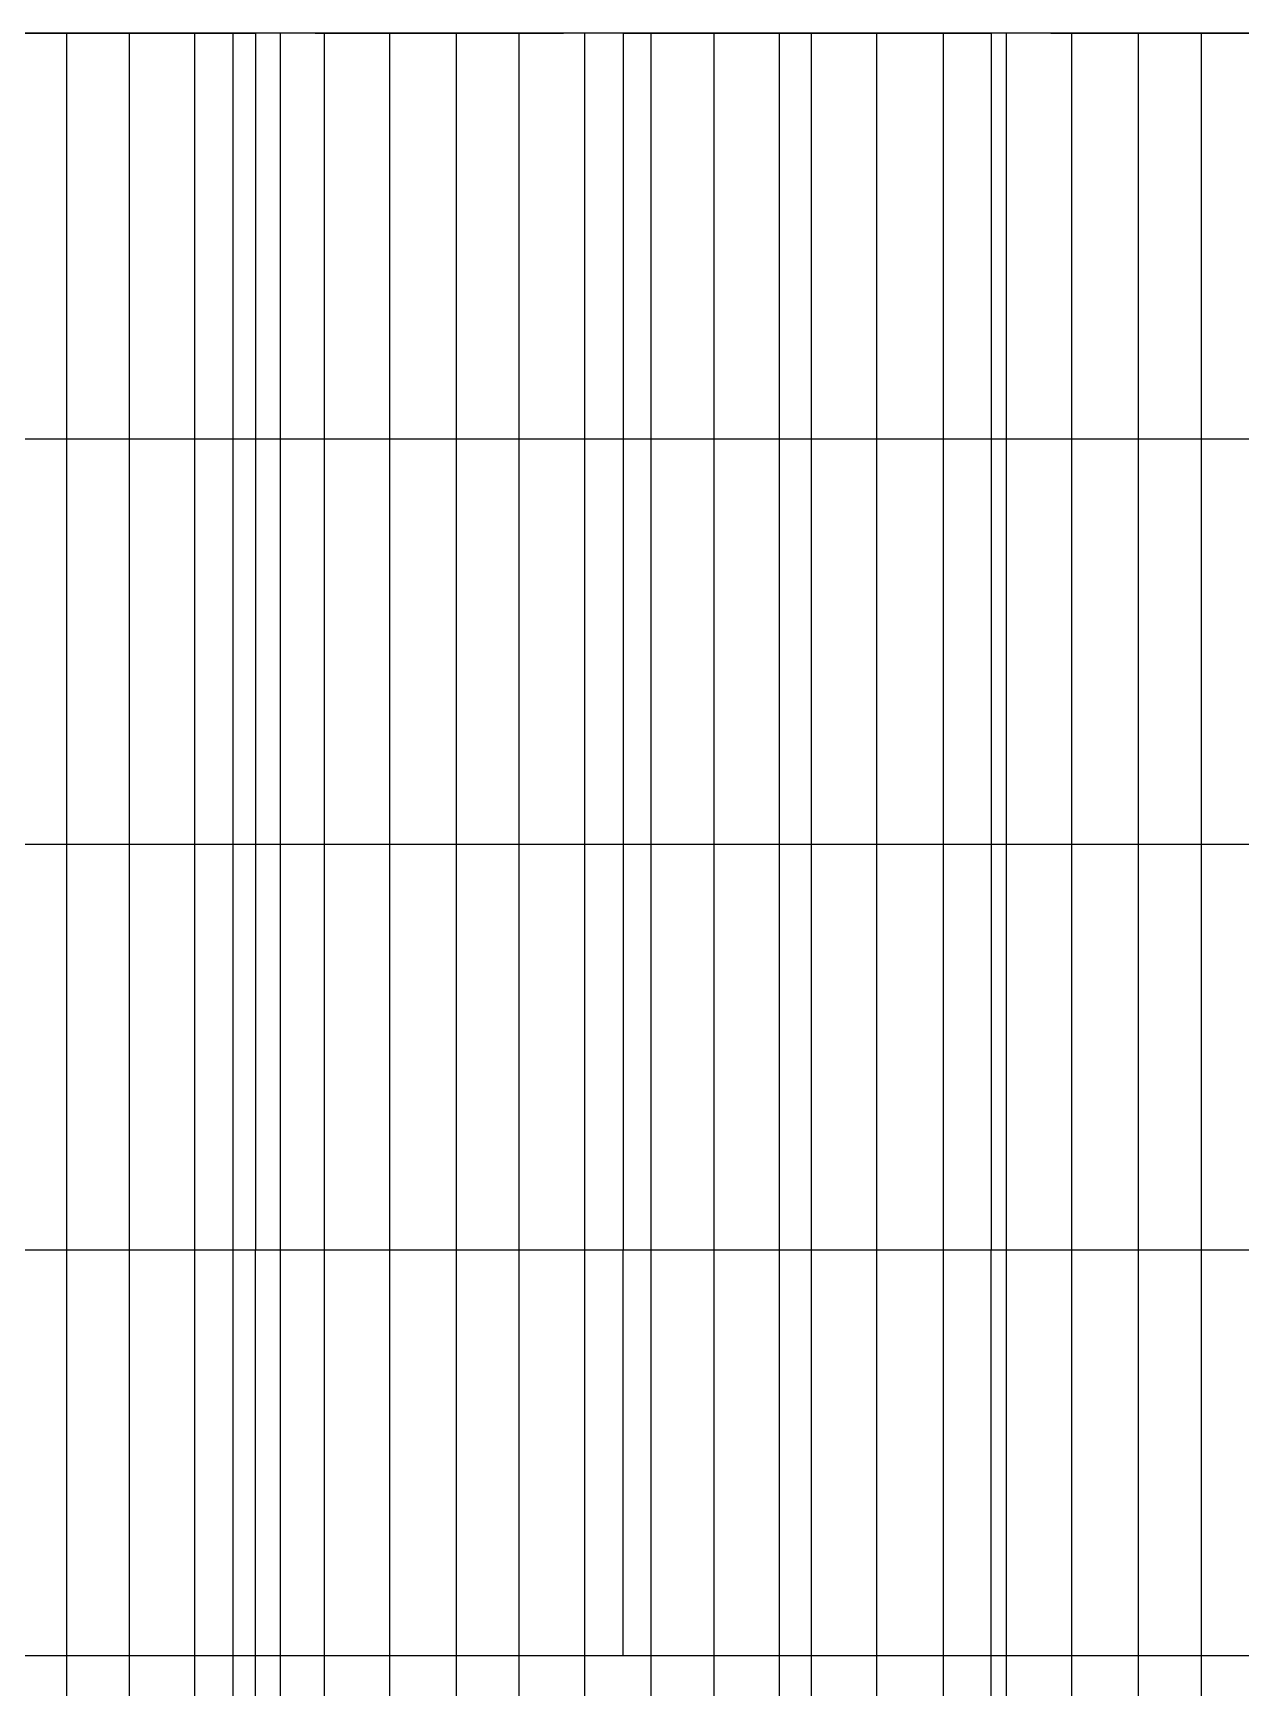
# Model space of a CAD drawing. Extents: x 0 to 304, y 106 to 158.
# Drawn here: x 113.16 to 132.38, y 131.28 to 157.6 of the extents above; entities that cross this region are included whole.
import ezdxf

# ---------------------------------------------------------------- set-up
doc = ezdxf.new("R2010")
doc.units = 0

msp = doc.modelspace()

# ---------------------------------------------------------------- linework, layer by layer
at = {"layer": 'main_merged'}
for p, q in [((117.65, 157.6, 4.8), (121.6, 157.6, 4.8)), ((117.65, 157.6, 9.6), (121.6, 157.6, 9.6)), ((117.65, 157.6, 14.4), (121.6, 157.6, 14.4)), ((129.35, 157.6, 4.8), (133.3, 157.6, 4.8)), ((129.35, 157.6, 9.6), (133.3, 157.6, 9.6)), ((129.35, 157.6, 14.4), (133.3, 157.6, 14.4)), ((111.75, 151.15, 4.8), (115.8, 151.15, 4.8)), ((111.75, 151.15, 9.6), (115.8, 151.15, 9.6)), ((111.75, 151.15, 14.4), (115.8, 151.15, 14.4)), ((123.45, 151.15, 4.8), (127.5, 151.15, 4.8)), ((123.45, 151.15, 9.6), (127.5, 151.15, 9.6)), ((123.45, 151.15, 14.4), (127.5, 151.15, 14.4)), ((111.75, 144.7, 4.8), (115.8, 144.7, 4.8)), ((111.75, 144.7, 9.6), (115.8, 144.7, 9.6)), ((111.75, 144.7, 14.4), (115.8, 144.7, 14.4)), ((123.45, 144.7, 4.8), (127.5, 144.7, 4.8)), ((123.45, 144.7, 9.6), (127.5, 144.7, 9.6)), ((123.45, 144.7, 14.4), (127.5, 144.7, 14.4)), ((111.75, 138.25, 4.8), (115.8, 138.25, 4.8)), ((111.75, 138.25, 9.6), (115.8, 138.25, 9.6)), ((111.75, 138.25, 14.4), (115.8, 138.25, 14.4)), ((123.45, 138.25, 4.8), (127.5, 138.25, 4.8)), ((123.45, 138.25, 9.6), (127.5, 138.25, 9.6)), ((123.45, 138.25, 14.4), (127.5, 138.25, 14.4)), ((111.75, 131.8, 4.8), (115.8, 131.8, 4.8)), ((111.75, 131.8, 9.6), (115.8, 131.8, 9.6)), ((111.75, 131.8, 14.4), (115.8, 131.8, 14.4)), ((123.45, 131.8, 4.8), (127.5, 131.8, 4.8)), ((123.45, 131.8, 9.6), (127.5, 131.8, 9.6)), ((123.45, 131.8, 14.4), (127.5, 131.8, 14.4))]:
    msp.add_line(p, q, dxfattribs=at)
at = {"layer": 'main_splited'}
for p, q in [((110.85, 157.6, 4.8), (116.7, 157.6, 4.8)), ((110.85, 157.6, 9.6), (116.7, 157.6, 9.6)), ((110.85, 157.6, 14.4), (116.7, 157.6, 14.4)), ((117.65, 157.6, 4.8), (116.7, 157.6, 4.8)), ((117.65, 157.6, 9.6), (116.7, 157.6, 9.6)), ((117.65, 157.6, 14.4), (116.7, 157.6, 14.4)), ((122.55, 157.6, 4.8), (121.6, 157.6, 4.8)), ((122.55, 157.6, 9.6), (121.6, 157.6, 9.6)), ((122.55, 157.6, 14.4), (121.6, 157.6, 14.4)), ((122.55, 157.6, 4.8), (128.4, 157.6, 4.8)), ((122.55, 157.6, 9.6), (128.4, 157.6, 9.6)), ((122.55, 157.6, 14.4), (128.4, 157.6, 14.4)), ((129.35, 157.6, 4.8), (128.4, 157.6, 4.8)), ((129.35, 157.6, 9.6), (128.4, 157.6, 9.6)), ((129.35, 157.6, 14.4), (128.4, 157.6, 14.4)), ((115.8, 151.15, 4.8), (116.7, 151.15, 4.8)), ((115.8, 151.15, 9.6), (116.7, 151.15, 9.6)), ((115.8, 151.15, 14.4), (116.7, 151.15, 14.4)), ((116.7, 151.15, 4.8), (122.55, 151.15, 4.8)), ((116.7, 151.15, 9.6), (122.55, 151.15, 9.6)), ((116.7, 151.15, 14.4), (122.55, 151.15, 14.4)), ((122.55, 151.15, 4.8), (123.45, 151.15, 4.8)), ((122.55, 151.15, 9.6), (123.45, 151.15, 9.6)), ((122.55, 151.15, 14.4), (123.45, 151.15, 14.4)), ((127.5, 151.15, 4.8), (128.4, 151.15, 4.8)), ((127.5, 151.15, 9.6), (128.4, 151.15, 9.6)), ((127.5, 151.15, 14.4), (128.4, 151.15, 14.4)), ((128.4, 151.15, 4.8), (134.25, 151.15, 4.8)), ((128.4, 151.15, 9.6), (134.25, 151.15, 9.6)), ((128.4, 151.15, 14.4), (134.25, 151.15, 14.4)), ((115.8, 144.7, 4.8), (116.7, 144.7, 4.8)), ((115.8, 144.7, 9.6), (116.7, 144.7, 9.6)), ((115.8, 144.7, 14.4), (116.7, 144.7, 14.4)), ((116.7, 144.7, 4.8), (122.55, 144.7, 4.8)), ((116.7, 144.7, 9.6), (122.55, 144.7, 9.6)), ((116.7, 144.7, 14.4), (122.55, 144.7, 14.4)), ((122.55, 144.7, 4.8), (123.45, 144.7, 4.8)), ((122.55, 144.7, 9.6), (123.45, 144.7, 9.6)), ((122.55, 144.7, 14.4), (123.45, 144.7, 14.4)), ((127.5, 144.7, 4.8), (128.4, 144.7, 4.8)), ((127.5, 144.7, 9.6), (128.4, 144.7, 9.6)), ((127.5, 144.7, 14.4), (128.4, 144.7, 14.4)), ((128.4, 144.7, 4.8), (134.25, 144.7, 4.8)), ((128.4, 144.7, 9.6), (134.25, 144.7, 9.6)), ((128.4, 144.7, 14.4), (134.25, 144.7, 14.4)), ((115.8, 138.25, 4.8), (116.7, 138.25, 4.8)), ((115.8, 138.25, 9.6), (116.7, 138.25, 9.6)), ((115.8, 138.25, 14.4), (116.7, 138.25, 14.4)), ((116.7, 138.25, 4.8), (122.55, 138.25, 4.8)), ((116.7, 138.25, 9.6), (122.55, 138.25, 9.6)), ((116.7, 138.25, 14.4), (122.55, 138.25, 14.4)), ((122.55, 138.25, 4.8), (123.45, 138.25, 4.8)), ((122.55, 138.25, 9.6), (123.45, 138.25, 9.6)), ((122.55, 138.25, 14.4), (123.45, 138.25, 14.4)), ((127.5, 138.25, 4.8), (128.4, 138.25, 4.8)), ((127.5, 138.25, 9.6), (128.4, 138.25, 9.6)), ((127.5, 138.25, 14.4), (128.4, 138.25, 14.4)), ((128.4, 138.25, 4.8), (134.25, 138.25, 4.8)), ((128.4, 138.25, 9.6), (134.25, 138.25, 9.6)), ((128.4, 138.25, 14.4), (134.25, 138.25, 14.4)), ((115.8, 131.8, 4.8), (116.7, 131.8, 4.8)), ((115.8, 131.8, 9.6), (116.7, 131.8, 9.6)), ((115.8, 131.8, 14.4), (116.7, 131.8, 14.4)), ((116.7, 131.8, 4.8), (122.55, 131.8, 4.8)), ((116.7, 131.8, 9.6), (122.55, 131.8, 9.6)), ((116.7, 131.8, 14.4), (122.55, 131.8, 14.4)), ((122.55, 131.8, 4.8), (123.45, 131.8, 4.8)), ((122.55, 131.8, 9.6), (123.45, 131.8, 9.6)), ((122.55, 131.8, 14.4), (123.45, 131.8, 14.4)), ((127.5, 131.8, 4.8), (128.4, 131.8, 4.8)), ((127.5, 131.8, 9.6), (128.4, 131.8, 9.6)), ((127.5, 131.8, 14.4), (128.4, 131.8, 14.4)), ((128.4, 131.8, 4.8), (134.25, 131.8, 4.8)), ((128.4, 131.8, 9.6), (134.25, 131.8, 9.6)), ((128.4, 131.8, 14.4), (134.25, 131.8, 14.4))]:
    msp.add_line(p, q, dxfattribs=at)
at = {"layer": 'RRO 200x300x6'}
for p, q in [((116.7, 157.6), (116.7, 157.6, 4.8)), ((116.7, 157.6, 4.8), (116.7, 157.6, 9.6)), ((116.7, 157.6, 9.6), (116.7, 157.6, 14.4)), ((122.55, 157.6), (122.55, 157.6, 4.8)), ((122.55, 157.6, 4.8), (122.55, 157.6, 9.6)), ((122.55, 157.6, 9.6), (122.55, 157.6, 14.4)), ((128.4, 157.6), (128.4, 157.6, 4.8)), ((128.4, 157.6, 4.8), (128.4, 157.6, 9.6)), ((128.4, 157.6, 9.6), (128.4, 157.6, 14.4)), ((116.7, 151.15), (116.7, 151.15, 4.8)), ((116.7, 151.15, 4.8), (116.7, 151.15, 9.6)), ((116.7, 151.15, 9.6), (116.7, 151.15, 14.4)), ((122.55, 151.15), (122.55, 151.15, 4.8)), ((122.55, 151.15, 4.8), (122.55, 151.15, 9.6)), ((122.55, 151.15, 9.6), (122.55, 151.15, 14.4)), ((128.4, 151.15), (128.4, 151.15, 4.8)), ((128.4, 151.15, 4.8), (128.4, 151.15, 9.6)), ((128.4, 151.15, 9.6), (128.4, 151.15, 14.4)), ((116.7, 144.7), (116.7, 144.7, 4.8)), ((116.7, 144.7, 4.8), (116.7, 144.7, 9.6)), ((116.7, 144.7, 9.6), (116.7, 144.7, 14.4)), ((122.55, 144.7), (122.55, 144.7, 4.8)), ((122.55, 144.7, 4.8), (122.55, 144.7, 9.6)), ((122.55, 144.7, 9.6), (122.55, 144.7, 14.4)), ((128.4, 144.7), (128.4, 144.7, 4.8)), ((128.4, 144.7, 4.8), (128.4, 144.7, 9.6)), ((128.4, 144.7, 9.6), (128.4, 144.7, 14.4)), ((116.7, 138.25), (116.7, 138.25, 4.8)), ((116.7, 138.25, 4.8), (116.7, 138.25, 9.6)), ((116.7, 138.25, 9.6), (116.7, 138.25, 14.4)), ((122.55, 138.25), (122.55, 138.25, 4.8)), ((122.55, 138.25, 4.8), (122.55, 138.25, 9.6)), ((122.55, 138.25, 9.6), (122.55, 138.25, 14.4)), ((128.4, 138.25), (128.4, 138.25, 4.8)), ((128.4, 138.25, 4.8), (128.4, 138.25, 9.6)), ((128.4, 138.25, 9.6), (128.4, 138.25, 14.4)), ((116.7, 131.8), (116.7, 131.8, 4.8)), ((116.7, 131.8, 4.8), (116.7, 131.8, 9.6)), ((116.7, 131.8, 9.6), (116.7, 131.8, 14.4)), ((122.55, 131.8), (122.55, 131.8, 4.8)), ((122.55, 131.8, 4.8), (122.55, 131.8, 9.6)), ((122.55, 131.8, 9.6), (122.55, 131.8, 14.4)), ((128.4, 131.8), (128.4, 131.8, 4.8)), ((128.4, 131.8, 4.8), (128.4, 131.8, 9.6)), ((128.4, 131.8, 9.6), (128.4, 131.8, 14.4))]:
    msp.add_line(p, q, dxfattribs=at)
at = {"layer": 'secondary'}
for p, q in [((113.69, 157.6, 4.8), (113.69, 151.15, 4.8)), ((113.69, 157.6, 9.6), (113.69, 151.15, 9.6)), ((113.69, 157.6, 14.4), (113.69, 151.15, 14.4)), ((114.69, 157.6, 4.8), (114.69, 151.15, 4.8)), ((114.69, 157.6, 9.6), (114.69, 151.15, 9.6)), ((114.69, 157.6, 14.4), (114.69, 151.15, 14.4)), ((115.73, 157.6, 4.8), (115.73, 151.15, 4.8)), ((115.73, 157.6, 9.6), (115.73, 151.15, 9.6)), ((115.73, 157.6, 14.4), (115.73, 151.15, 14.4)), ((116.34, 157.6, 4.8), (116.34, 151.15, 4.8)), ((116.34, 157.6, 9.6), (116.34, 151.15, 9.6)), ((116.34, 157.6, 14.4), (116.34, 151.15, 14.4)), ((117.09, 157.6, 4.8), (117.09, 151.15, 4.8)), ((117.09, 157.6, 9.6), (117.09, 151.15, 9.6)), ((117.09, 157.6, 14.4), (117.09, 151.15, 14.4)), ((117.79, 157.6, 4.8), (117.79, 151.15, 4.8)), ((117.79, 157.6, 9.6), (117.79, 151.15, 9.6)), ((117.79, 157.6, 14.4), (117.79, 151.15, 14.4)), ((118.83, 157.6, 4.8), (118.83, 151.15, 4.8)), ((118.83, 157.6, 9.6), (118.83, 151.15, 9.6)), ((118.83, 157.6, 14.4), (118.83, 151.15, 14.4)), ((119.89, 157.6, 4.8), (119.89, 151.15, 4.8)), ((119.89, 157.6, 9.6), (119.89, 151.15, 9.6)), ((119.89, 157.6, 14.4), (119.89, 151.15, 14.4)), ((120.89, 157.6, 4.8), (120.89, 151.15, 4.8)), ((120.89, 157.6, 9.6), (120.89, 151.15, 9.6)), ((120.89, 157.6, 14.4), (120.89, 151.15, 14.4)), ((121.93, 157.6, 4.8), (121.93, 151.15, 4.8)), ((121.93, 157.6, 9.6), (121.93, 151.15, 9.6)), ((121.93, 157.6, 14.4), (121.93, 151.15, 14.4)), ((122.99, 157.6, 4.8), (122.99, 151.15, 4.8)), ((122.99, 157.6, 9.6), (122.99, 151.15, 9.6)), ((122.99, 157.6, 14.4), (122.99, 151.15, 14.4)), ((123.99, 157.6, 4.8), (123.99, 151.15, 4.8)), ((123.99, 157.6, 9.6), (123.99, 151.15, 9.6)), ((123.99, 157.6, 14.4), (123.99, 151.15, 14.4)), ((125.03, 157.6, 4.8), (125.03, 151.15, 4.8)), ((125.03, 157.6, 9.6), (125.03, 151.15, 9.6)), ((125.03, 157.6, 14.4), (125.03, 151.15, 14.4)), ((125.54, 157.6, 4.8), (125.54, 151.15, 4.8)), ((125.54, 157.6, 9.6), (125.54, 151.15, 9.6)), ((125.54, 157.6, 14.4), (125.54, 151.15, 14.4)), ((126.58, 157.6, 4.8), (126.58, 151.15, 4.8)), ((126.58, 157.6, 9.6), (126.58, 151.15, 9.6)), ((126.58, 157.6, 14.4), (126.58, 151.15, 14.4)), ((127.64, 157.6, 4.8), (127.64, 151.15, 4.8)), ((127.64, 157.6, 9.6), (127.64, 151.15, 9.6)), ((127.64, 157.6, 14.4), (127.64, 151.15, 14.4)), ((128.64, 157.6, 4.8), (128.64, 151.15, 4.8)), ((128.64, 157.6, 9.6), (128.64, 151.15, 9.6)), ((128.64, 157.6, 14.4), (128.64, 151.15, 14.4)), ((129.68, 157.6, 4.8), (129.68, 151.15, 4.8)), ((129.68, 157.6, 9.6), (129.68, 151.15, 9.6)), ((129.68, 157.6, 14.4), (129.68, 151.15, 14.4)), ((130.74, 157.6, 4.8), (130.74, 151.15, 4.8)), ((130.74, 157.6, 9.6), (130.74, 151.15, 9.6)), ((130.74, 157.6, 14.4), (130.74, 151.15, 14.4)), ((131.74, 157.6, 4.8), (131.74, 151.15, 4.8)), ((131.74, 157.6, 9.6), (131.74, 151.15, 9.6)), ((131.74, 157.6, 14.4), (131.74, 151.15, 14.4)), ((113.69, 151.15, 4.8), (113.69, 144.7, 4.8)), ((113.69, 151.15, 9.6), (113.69, 144.7, 9.6)), ((113.69, 151.15, 14.4), (113.69, 144.7, 14.4)), ((114.69, 151.15, 4.8), (114.69, 144.7, 4.8)), ((114.69, 151.15, 9.6), (114.69, 144.7, 9.6)), ((114.69, 151.15, 14.4), (114.69, 144.7, 14.4)), ((115.73, 151.15, 4.8), (115.73, 144.7, 4.8)), ((115.73, 151.15, 9.6), (115.73, 144.7, 9.6)), ((115.73, 151.15, 14.4), (115.73, 144.7, 14.4)), ((116.34, 151.15, 4.8), (116.34, 144.7, 4.8)), ((116.34, 151.15, 9.6), (116.34, 144.7, 9.6)), ((116.34, 151.15, 14.4), (116.34, 144.7, 14.4)), ((117.09, 151.15, 4.8), (117.09, 144.7, 4.8)), ((117.09, 151.15, 9.6), (117.09, 144.7, 9.6)), ((117.09, 151.15, 14.4), (117.09, 144.7, 14.4)), ((117.79, 151.15, 4.8), (117.79, 144.7, 4.8)), ((117.79, 151.15, 9.6), (117.79, 144.7, 9.6)), ((117.79, 151.15, 14.4), (117.79, 144.7, 14.4)), ((118.83, 151.15, 4.8), (118.83, 144.7, 4.8)), ((118.83, 151.15, 9.6), (118.83, 144.7, 9.6)), ((118.83, 151.15, 14.4), (118.83, 144.7, 14.4)), ((119.89, 151.15, 4.8), (119.89, 144.7, 4.8)), ((119.89, 151.15, 9.6), (119.89, 144.7, 9.6)), ((119.89, 151.15, 14.4), (119.89, 144.7, 14.4)), ((120.89, 151.15, 4.8), (120.89, 144.7, 4.8)), ((120.89, 151.15, 9.6), (120.89, 144.7, 9.6)), ((120.89, 151.15, 14.4), (120.89, 144.7, 14.4)), ((121.93, 151.15, 4.8), (121.93, 144.7, 4.8)), ((121.93, 151.15, 9.6), (121.93, 144.7, 9.6)), ((121.93, 151.15, 14.4), (121.93, 144.7, 14.4)), ((122.99, 151.15, 4.8), (122.99, 144.7, 4.8)), ((122.99, 151.15, 9.6), (122.99, 144.7, 9.6)), ((122.99, 151.15, 14.4), (122.99, 144.7, 14.4)), ((123.99, 151.15, 4.8), (123.99, 144.7, 4.8)), ((123.99, 151.15, 9.6), (123.99, 144.7, 9.6)), ((123.99, 151.15, 14.4), (123.99, 144.7, 14.4)), ((125.03, 151.15, 4.8), (125.03, 144.7, 4.8)), ((125.03, 151.15, 9.6), (125.03, 144.7, 9.6)), ((125.03, 151.15, 14.4), (125.03, 144.7, 14.4)), ((125.54, 151.15, 4.8), (125.54, 144.7, 4.8)), ((125.54, 151.15, 9.6), (125.54, 144.7, 9.6)), ((125.54, 151.15, 14.4), (125.54, 144.7, 14.4)), ((126.58, 151.15, 4.8), (126.58, 144.7, 4.8)), ((126.58, 151.15, 9.6), (126.58, 144.7, 9.6)), ((126.58, 151.15, 14.4), (126.58, 144.7, 14.4)), ((127.64, 151.15, 4.8), (127.64, 144.7, 4.8)), ((127.64, 151.15, 9.6), (127.64, 144.7, 9.6)), ((127.64, 151.15, 14.4), (127.64, 144.7, 14.4)), ((128.64, 151.15, 4.8), (128.64, 144.7, 4.8)), ((128.64, 151.15, 9.6), (128.64, 144.7, 9.6)), ((128.64, 151.15, 14.4), (128.64, 144.7, 14.4)), ((129.68, 151.15, 4.8), (129.68, 144.7, 4.8)), ((129.68, 151.15, 9.6), (129.68, 144.7, 9.6)), ((129.68, 151.15, 14.4), (129.68, 144.7, 14.4)), ((130.74, 151.15, 4.8), (130.74, 144.7, 4.8)), ((130.74, 151.15, 9.6), (130.74, 144.7, 9.6)), ((130.74, 151.15, 14.4), (130.74, 144.7, 14.4)), ((131.74, 151.15, 4.8), (131.74, 144.7, 4.8)), ((131.74, 151.15, 9.6), (131.74, 144.7, 9.6)), ((131.74, 151.15, 14.4), (131.74, 144.7, 14.4)), ((113.69, 144.7, 4.8), (113.69, 138.25, 4.8)), ((113.69, 144.7, 9.6), (113.69, 138.25, 9.6)), ((113.69, 144.7, 14.4), (113.69, 138.25, 14.4)), ((114.69, 144.7, 4.8), (114.69, 138.25, 4.8)), ((114.69, 144.7, 9.6), (114.69, 138.25, 9.6)), ((114.69, 144.7, 14.4), (114.69, 138.25, 14.4)), ((115.73, 144.7, 4.8), (115.73, 138.25, 4.8)), ((115.73, 144.7, 9.6), (115.73, 138.25, 9.6)), ((115.73, 144.7, 14.4), (115.73, 138.25, 14.4)), ((116.34, 144.7, 4.8), (116.34, 138.25, 4.8)), ((116.34, 144.7, 9.6), (116.34, 138.25, 9.6)), ((116.34, 144.7, 14.4), (116.34, 138.25, 14.4)), ((117.09, 144.7, 4.8), (117.09, 138.25, 4.8)), ((117.09, 144.7, 9.6), (117.09, 138.25, 9.6)), ((117.09, 144.7, 14.4), (117.09, 138.25, 14.4)), ((117.79, 144.7, 4.8), (117.79, 138.25, 4.8)), ((117.79, 144.7, 9.6), (117.79, 138.25, 9.6)), ((117.79, 144.7, 14.4), (117.79, 138.25, 14.4)), ((118.83, 144.7, 4.8), (118.83, 138.25, 4.8)), ((118.83, 144.7, 9.6), (118.83, 138.25, 9.6)), ((118.83, 144.7, 14.4), (118.83, 138.25, 14.4)), ((119.89, 144.7, 4.8), (119.89, 138.25, 4.8)), ((119.89, 144.7, 9.6), (119.89, 138.25, 9.6)), ((119.89, 144.7, 14.4), (119.89, 138.25, 14.4)), ((120.89, 144.7, 4.8), (120.89, 138.25, 4.8)), ((120.89, 144.7, 9.6), (120.89, 138.25, 9.6)), ((120.89, 144.7, 14.4), (120.89, 138.25, 14.4)), ((121.93, 144.7, 4.8), (121.93, 138.25, 4.8)), ((121.93, 144.7, 9.6), (121.93, 138.25, 9.6)), ((121.93, 144.7, 14.4), (121.93, 138.25, 14.4)), ((122.99, 144.7, 4.8), (122.99, 138.25, 4.8)), ((122.99, 144.7, 9.6), (122.99, 138.25, 9.6)), ((122.99, 144.7, 14.4), (122.99, 138.25, 14.4)), ((123.99, 144.7, 4.8), (123.99, 138.25, 4.8)), ((123.99, 144.7, 9.6), (123.99, 138.25, 9.6)), ((123.99, 144.7, 14.4), (123.99, 138.25, 14.4)), ((125.03, 144.7, 4.8), (125.03, 138.25, 4.8)), ((125.03, 144.7, 9.6), (125.03, 138.25, 9.6)), ((125.03, 144.7, 14.4), (125.03, 138.25, 14.4)), ((125.54, 144.7, 4.8), (125.54, 138.25, 4.8)), ((125.54, 144.7, 9.6), (125.54, 138.25, 9.6)), ((125.54, 144.7, 14.4), (125.54, 138.25, 14.4)), ((126.58, 144.7, 4.8), (126.58, 138.25, 4.8)), ((126.58, 144.7, 9.6), (126.58, 138.25, 9.6)), ((126.58, 144.7, 14.4), (126.58, 138.25, 14.4)), ((127.64, 144.7, 4.8), (127.64, 138.25, 4.8)), ((127.64, 144.7, 9.6), (127.64, 138.25, 9.6)), ((127.64, 144.7, 14.4), (127.64, 138.25, 14.4)), ((128.64, 144.7, 4.8), (128.64, 138.25, 4.8)), ((128.64, 144.7, 9.6), (128.64, 138.25, 9.6)), ((128.64, 144.7, 14.4), (128.64, 138.25, 14.4)), ((129.68, 144.7, 4.8), (129.68, 138.25, 4.8)), ((129.68, 144.7, 9.6), (129.68, 138.25, 9.6)), ((129.68, 144.7, 14.4), (129.68, 138.25, 14.4)), ((130.74, 144.7, 4.8), (130.74, 138.25, 4.8)), ((130.74, 144.7, 9.6), (130.74, 138.25, 9.6)), ((130.74, 144.7, 14.4), (130.74, 138.25, 14.4)), ((131.74, 144.7, 4.8), (131.74, 138.25, 4.8)), ((131.74, 144.7, 9.6), (131.74, 138.25, 9.6)), ((131.74, 144.7, 14.4), (131.74, 138.25, 14.4)), ((113.69, 138.25, 4.8), (113.69, 131.8, 4.8)), ((113.69, 138.25, 9.6), (113.69, 131.8, 9.6)), ((113.69, 138.25, 14.4), (113.69, 131.8, 14.4)), ((114.69, 138.25, 4.8), (114.69, 131.8, 4.8)), ((114.69, 138.25, 9.6), (114.69, 131.8, 9.6)), ((114.69, 138.25, 14.4), (114.69, 131.8, 14.4)), ((115.73, 138.25, 4.8), (115.73, 131.8, 4.8)), ((115.73, 138.25, 9.6), (115.73, 131.8, 9.6)), ((115.73, 138.25, 14.4), (115.73, 131.8, 14.4)), ((116.34, 138.25, 4.8), (116.34, 131.8, 4.8)), ((116.34, 138.25, 9.6), (116.34, 131.8, 9.6)), ((116.34, 138.25, 14.4), (116.34, 131.8, 14.4)), ((117.09, 138.25, 4.8), (117.09, 131.8, 4.8)), ((117.09, 138.25, 9.6), (117.09, 131.8, 9.6)), ((117.09, 138.25, 14.4), (117.09, 131.8, 14.4)), ((117.79, 138.25, 4.8), (117.79, 131.8, 4.8)), ((117.79, 138.25, 9.6), (117.79, 131.8, 9.6)), ((117.79, 138.25, 14.4), (117.79, 131.8, 14.4)), ((118.83, 138.25, 4.8), (118.83, 131.8, 4.8)), ((118.83, 138.25, 9.6), (118.83, 131.8, 9.6)), ((118.83, 138.25, 14.4), (118.83, 131.8, 14.4)), ((119.89, 138.25, 4.8), (119.89, 131.8, 4.8)), ((119.89, 138.25, 9.6), (119.89, 131.8, 9.6)), ((119.89, 138.25, 14.4), (119.89, 131.8, 14.4)), ((120.89, 138.25, 4.8), (120.89, 131.8, 4.8)), ((120.89, 138.25, 9.6), (120.89, 131.8, 9.6)), ((120.89, 138.25, 14.4), (120.89, 131.8, 14.4)), ((121.93, 138.25, 4.8), (121.93, 131.8, 4.8)), ((121.93, 138.25, 9.6), (121.93, 131.8, 9.6)), ((121.93, 138.25, 14.4), (121.93, 131.8, 14.4)), ((122.99, 138.25, 4.8), (122.99, 131.8, 4.8)), ((122.99, 138.25, 9.6), (122.99, 131.8, 9.6)), ((122.99, 138.25, 14.4), (122.99, 131.8, 14.4)), ((123.99, 138.25, 4.8), (123.99, 131.8, 4.8)), ((123.99, 138.25, 9.6), (123.99, 131.8, 9.6)), ((123.99, 138.25, 14.4), (123.99, 131.8, 14.4)), ((125.03, 138.25, 4.8), (125.03, 131.8, 4.8)), ((125.03, 138.25, 9.6), (125.03, 131.8, 9.6)), ((125.03, 138.25, 14.4), (125.03, 131.8, 14.4)), ((125.54, 138.25, 4.8), (125.54, 131.8, 4.8)), ((125.54, 138.25, 9.6), (125.54, 131.8, 9.6)), ((125.54, 138.25, 14.4), (125.54, 131.8, 14.4)), ((126.58, 138.25, 4.8), (126.58, 131.8, 4.8)), ((126.58, 138.25, 9.6), (126.58, 131.8, 9.6)), ((126.58, 138.25, 14.4), (126.58, 131.8, 14.4)), ((127.64, 138.25, 4.8), (127.64, 131.8, 4.8)), ((127.64, 138.25, 9.6), (127.64, 131.8, 9.6)), ((127.64, 138.25, 14.4), (127.64, 131.8, 14.4)), ((128.64, 138.25, 4.8), (128.64, 131.8, 4.8)), ((128.64, 138.25, 9.6), (128.64, 131.8, 9.6)), ((128.64, 138.25, 14.4), (128.64, 131.8, 14.4)), ((129.68, 138.25, 4.8), (129.68, 131.8, 4.8)), ((129.68, 138.25, 9.6), (129.68, 131.8, 9.6)), ((129.68, 138.25, 14.4), (129.68, 131.8, 14.4)), ((130.74, 138.25, 4.8), (130.74, 131.8, 4.8)), ((130.74, 138.25, 9.6), (130.74, 131.8, 9.6)), ((130.74, 138.25, 14.4), (130.74, 131.8, 14.4)), ((131.74, 138.25, 4.8), (131.74, 131.8, 4.8)), ((131.74, 138.25, 9.6), (131.74, 131.8, 9.6)), ((131.74, 138.25, 14.4), (131.74, 131.8, 14.4)), ((113.69, 131.8, 4.8), (113.69, 125.35, 4.8)), ((113.69, 131.8, 9.6), (113.69, 125.35, 9.6)), ((113.69, 131.8, 14.4), (113.69, 125.35, 14.4)), ((114.69, 131.8, 4.8), (114.69, 125.35, 4.8)), ((114.69, 131.8, 9.6), (114.69, 125.35, 9.6)), ((114.69, 131.8, 14.4), (114.69, 125.35, 14.4)), ((115.73, 131.8, 4.8), (115.73, 125.35, 4.8)), ((115.73, 131.8, 9.6), (115.73, 125.35, 9.6)), ((115.73, 131.8, 14.4), (115.73, 125.35, 14.4)), ((116.34, 131.8, 4.8), (116.34, 125.35, 4.8)), ((116.34, 131.8, 9.6), (116.34, 125.35, 9.6)), ((116.34, 131.8, 14.4), (116.34, 125.35, 14.4)), ((117.09, 131.8, 4.8), (117.09, 125.35, 4.8)), ((117.09, 131.8, 9.6), (117.09, 125.35, 9.6)), ((117.09, 131.8, 14.4), (117.09, 125.35, 14.4)), ((117.79, 131.8, 4.8), (117.79, 125.35, 4.8)), ((117.79, 131.8, 9.6), (117.79, 125.35, 9.6)), ((117.79, 131.8, 14.4), (117.79, 125.35, 14.4)), ((118.83, 131.8, 4.8), (118.83, 125.35, 4.8)), ((118.83, 131.8, 9.6), (118.83, 125.35, 9.6)), ((118.83, 131.8, 14.4), (118.83, 125.35, 14.4)), ((119.89, 131.8, 4.8), (119.89, 125.35, 4.8)), ((119.89, 131.8, 9.6), (119.89, 125.35, 9.6)), ((119.89, 131.8, 14.4), (119.89, 125.35, 14.4)), ((120.89, 131.8, 4.8), (120.89, 125.35, 4.8)), ((120.89, 131.8, 9.6), (120.89, 125.35, 9.6)), ((120.89, 131.8, 14.4), (120.89, 125.35, 14.4)), ((121.93, 131.8, 4.8), (121.93, 125.35, 4.8)), ((121.93, 131.8, 9.6), (121.93, 125.35, 9.6)), ((121.93, 131.8, 14.4), (121.93, 125.35, 14.4)), ((122.99, 131.8, 4.8), (122.99, 125.35, 4.8)), ((122.99, 131.8, 9.6), (122.99, 125.35, 9.6)), ((122.99, 131.8, 14.4), (122.99, 125.35, 14.4)), ((123.99, 131.8, 4.8), (123.99, 125.35, 4.8)), ((123.99, 131.8, 9.6), (123.99, 125.35, 9.6)), ((123.99, 131.8, 14.4), (123.99, 125.35, 14.4)), ((125.03, 131.8, 4.8), (125.03, 125.35, 4.8)), ((125.03, 131.8, 9.6), (125.03, 125.35, 9.6)), ((125.03, 131.8, 14.4), (125.03, 125.35, 14.4)), ((125.54, 131.8, 4.8), (125.54, 125.35, 4.8)), ((125.54, 131.8, 9.6), (125.54, 125.35, 9.6)), ((125.54, 131.8, 14.4), (125.54, 125.35, 14.4)), ((126.58, 131.8, 4.8), (126.58, 125.35, 4.8)), ((126.58, 131.8, 9.6), (126.58, 125.35, 9.6)), ((126.58, 131.8, 14.4), (126.58, 125.35, 14.4)), ((127.64, 131.8, 4.8), (127.64, 125.35, 4.8)), ((127.64, 131.8, 9.6), (127.64, 125.35, 9.6)), ((127.64, 131.8, 14.4), (127.64, 125.35, 14.4)), ((128.64, 131.8, 4.8), (128.64, 125.35, 4.8)), ((128.64, 131.8, 9.6), (128.64, 125.35, 9.6)), ((128.64, 131.8, 14.4), (128.64, 125.35, 14.4)), ((129.68, 131.8, 4.8), (129.68, 125.35, 4.8)), ((129.68, 131.8, 9.6), (129.68, 125.35, 9.6)), ((129.68, 131.8, 14.4), (129.68, 125.35, 14.4)), ((130.74, 131.8, 4.8), (130.74, 125.35, 4.8)), ((130.74, 131.8, 9.6), (130.74, 125.35, 9.6)), ((130.74, 131.8, 14.4), (130.74, 125.35, 14.4)), ((131.74, 131.8, 4.8), (131.74, 125.35, 4.8)), ((131.74, 131.8, 9.6), (131.74, 125.35, 9.6)), ((131.74, 131.8, 14.4), (131.74, 125.35, 14.4))]:
    msp.add_line(p, q, dxfattribs=at)
at = {"layer": 'shell'}
for points in [[(0.15, 106, 4.8), (303.525, 106, 4.8), (303.525, 157.6, 4.8), (0.15, 157.6, 4.8)], [(0.15, 106, 9.6), (303.525, 106, 9.6), (303.525, 157.6, 9.6), (0.15, 157.6, 9.6)], [(0.15, 106, 14.4), (303.525, 106, 14.4), (303.525, 157.6, 14.4), (0.15, 157.6, 14.4)]]:
    msp.add_3dface(points, dxfattribs=at)
at = {"layer": 'stabilization'}
for p, q in [((116.7, 157.6, 4.8), (116.7, 151.15, 4.8)), ((116.7, 157.6, 9.6), (116.7, 151.15, 9.6)), ((116.7, 157.6, 14.4), (116.7, 151.15, 14.4)), ((122.55, 157.6, 4.8), (122.55, 151.15, 4.8)), ((122.55, 157.6, 9.6), (122.55, 151.15, 9.6)), ((122.55, 157.6, 14.4), (122.55, 151.15, 14.4)), ((128.4, 157.6, 4.8), (128.4, 151.15, 4.8)), ((128.4, 157.6, 9.6), (128.4, 151.15, 9.6)), ((128.4, 157.6, 14.4), (128.4, 151.15, 14.4)), ((116.7, 151.15, 4.8), (116.7, 144.7, 4.8)), ((116.7, 151.15, 9.6), (116.7, 144.7, 9.6)), ((116.7, 151.15, 14.4), (116.7, 144.7, 14.4)), ((122.55, 151.15, 4.8), (122.55, 144.7, 4.8)), ((122.55, 151.15, 9.6), (122.55, 144.7, 9.6)), ((122.55, 151.15, 14.4), (122.55, 144.7, 14.4)), ((128.4, 151.15, 4.8), (128.4, 144.7, 4.8)), ((128.4, 151.15, 9.6), (128.4, 144.7, 9.6)), ((128.4, 151.15, 14.4), (128.4, 144.7, 14.4)), ((116.7, 144.7, 4.8), (116.7, 138.25, 4.8)), ((116.7, 144.7, 9.6), (116.7, 138.25, 9.6)), ((116.7, 144.7, 14.4), (116.7, 138.25, 14.4)), ((122.55, 144.7, 4.8), (122.55, 138.25, 4.8)), ((122.55, 144.7, 9.6), (122.55, 138.25, 9.6)), ((122.55, 144.7, 14.4), (122.55, 138.25, 14.4)), ((128.4, 144.7, 4.8), (128.4, 138.25, 4.8)), ((128.4, 144.7, 9.6), (128.4, 138.25, 9.6)), ((128.4, 144.7, 14.4), (128.4, 138.25, 14.4)), ((122.55, 131.8, 4.8), (122.55, 138.25, 4.8)), ((122.55, 131.8, 9.6), (122.55, 138.25, 9.6)), ((122.55, 131.8, 14.4), (122.55, 138.25, 14.4)), ((116.7, 125.35, 4.8), (116.7, 131.8, 4.8)), ((116.7, 125.35, 9.6), (116.7, 131.8, 9.6)), ((116.7, 125.35, 14.4), (116.7, 131.8, 14.4)), ((128.4, 125.35, 4.8), (128.4, 131.8, 4.8)), ((128.4, 125.35, 9.6), (128.4, 131.8, 9.6)), ((128.4, 125.35, 14.4), (128.4, 131.8, 14.4))]:
    msp.add_line(p, q, dxfattribs=at)
at = {"layer": 'stabilization_double'}
for p, q in [((116.7, 131.8, 4.8), (116.7, 138.25, 4.8)), ((116.7, 131.8, 9.6), (116.7, 138.25, 9.6)), ((116.7, 131.8, 14.4), (116.7, 138.25, 14.4)), ((128.4, 131.8, 4.8), (128.4, 138.25, 4.8)), ((128.4, 131.8, 9.6), (128.4, 138.25, 9.6)), ((128.4, 131.8, 14.4), (128.4, 138.25, 14.4))]:
    msp.add_line(p, q, dxfattribs=at)

doc.saveas('drawing.dxf')
